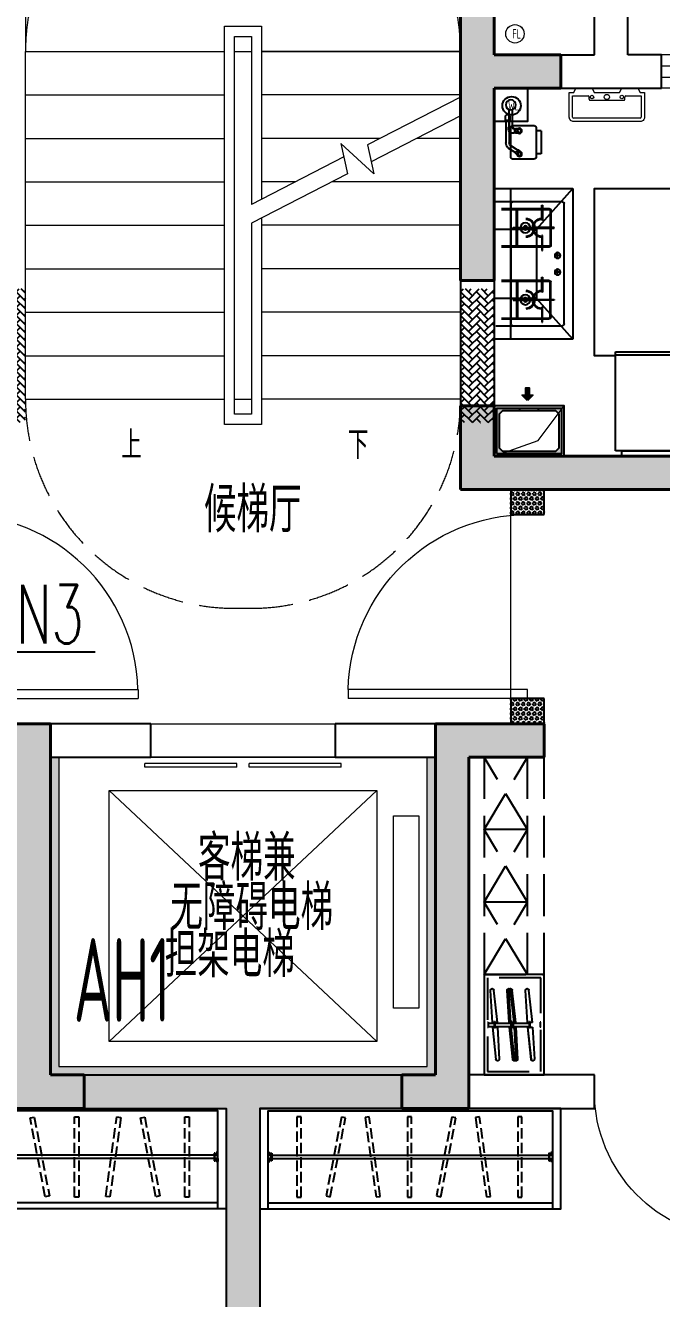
# Model space of a CAD drawing. Extents: x 3753737 to 4713801, y -857380 to 24339.
# Drawn here: x 4648649 to 4652450, y -734183 to -726571 of the extents above; entities that cross this region are included whole.
import ezdxf

# ---------------------------------------------------------------- set-up
doc = ezdxf.new("R2010")
doc.units = 0
doc.header["$LTSCALE"] = 1000
doc.header["$MEASUREMENT"] = 0
for name, pattern in [('3.5方案汇报，与郭总、侯月琴确定户型_t8$0$高层_t8$0$DASH', [0.35, 0.25, -0.1]), ('A户型$0$DASH', [0.35, 0.25, -0.1]), ('DASH', [0.35, 0.25, -0.1])]:
    doc.linetypes.add(name, pattern=pattern)
doc.layers.get('0').update_dxf_attribs({"linetype": 'CONTINUOUS'})
for name, color, linetype in [('!!电气', 1, 'CONTINUOUS'), ('3.5方案汇报，与郭总、侯月琴确定户型_t8$0$高层_t8$0$LS-家具-LB', 8, 'CONTINUOUS'), ('5fur', 175, 'CONTINUOUS'), ('AH-FURNITURE', 1, 'CONTINUOUS'), ('DIM-照明', 7, 'CONTINUOUS'), ('IP-bath&kitchen-JOHNSON', 4, 'CONTINUOUS'), ('LS-家具-LB', 8, 'CONTINUOUS'), ('LVTRY', 252, 'CONTINUOUS'), ('TEL_TEXT', 7, 'CONTINUOUS'), ('VPIPE-中水', 122, 'CONTINUOUS'), ('WALL', 252, 'CONTINUOUS'), ('保温', 6, 'CONTINUOUS'), ('建筑-排气道', 252, 'CONTINUOUS')]:
    doc.layers.add(name, color=color, linetype=linetype)
for name, color, linetype, lineweight in [('3.5方案汇报，与郭总、侯月琴确定户型_t8$0$STAIR', 2, 'CONTINUOUS', 18), ('COLUMN', 252, 'CONTINUOUS', 40), ('DIM_SYMB', 252, 'CONTINUOUS', 20), ('PUB_HATCH', 8, 'CONTINUOUS', 9), ('PUB_TEXT', 7, 'CONTINUOUS', 20), ('STAIR', 252, 'CONTINUOUS', 20), ('VPIPE-废水', 31, 'TG_F', 18), ('WINDOW', 146, 'CONTINUOUS', 20), ('填充', 251, 'CONTINUOUS', 5), ('平面-空调预留孔', 252, 'CONTINUOUS', 15), ('立面-洞口示意', 252, 'CONTINUOUS', 13)]:
    doc.layers.add(name, color=color, linetype=linetype, lineweight=lineweight)
doc.styles.add('_TCH_DIM', font='SIMPLEX', dxfattribs={"bigfont": 'GBCBIG'})
doc.styles.add('_TEL_DIM', font='SIMPLEX', dxfattribs={"width": 0.8, "height": 3.5, "bigfont": 'HZTXT'})
doc.styles.add('DIM_FONT', font='SIMPLEX', dxfattribs={"width": 0.7, "bigfont": 'GBCBIG'})
doc.styles.get("Standard").update_dxf_attribs({"font": 'gbenor.shx', "bigfont": 'gbcbig.shx'})
doc.styles.add('TG_LINETYPE', font='SIMPLEX', dxfattribs={"width": 0.8, "height": 3, "bigfont": 'HZTXT'})
doc.linetypes.add('TG_F', pattern='A,2,-0.3,["F",TG_LINETYPE,S=0.1,R=0,X=-0.23,Y=-0.15],0', length=2.3)
pattern_1 = [(45, (0, 0), (0, 47.4157523), [100.584, -33.528]), (135, (23.708, 23.708), (3e-15, 47.4157523), [100.584, -33.528])]
pattern_2 = [(90, (0, 0), (-16.49778, 1e-15), [9.525, -19.05]), (210, (0, 0), (8.24889, -14.2874966), [9.525, -19.05]), (150, (6e-16, 9.525), (-8.24889, -14.2874966), [9.525, -19.05])]

# ---------------------------------------------------------------- blocks, each defined once
blk = doc.blocks.new('rtyg7uyhg')
at = {"layer": 'LVTRY'}
for p, q in [((193590.3, 45458.1), (193590.3, 45069.5)), ((194234.6, 45488.8), (193621, 45488.8)), ((194265.3, 45069.5), (194265.3, 45458.1)), ((193682.3, 45407), (193887.8, 45407)), ((193896.4, 45429.9), (193857.6, 45326.3)), ((193875.3, 45316), (193945.6, 45401.5)), ((193925.8, 45440.4), (193940.1, 45432.2)), ((194111.9, 45407), (194173.3, 45407)), ((193621, 45130.8), (193621, 45345.6)), ((193857.6, 45326.3), (193875.3, 45316)), ((194009.6, 45345.6), (194009.6, 45130.8)), ((194050.5, 45130.8), (194050.5, 45345.6)), ((194234.6, 45345.6), (194234.6, 45130.8)), ((193948.3, 45069.5), (193682.3, 45069.5)), ((194173.3, 45069.5), (194111.9, 45069.5)), ((193621, 45038.8), (194234.6, 45038.8))]:
    blk.add_line(p, q, dxfattribs=at)
for centre, radius in [((193866.4, 45437.7), 20.5), ((193989.2, 45437.7), 20.5), ((194071, 45437.7), 20.5), ((193815.3, 45238.2), 25.6), ((194137.5, 45238.2), 25.6)]:
    blk.add_circle(centre, radius, dxfattribs=at)
for centre, radius, start, end in [((193621, 45458.1), 30.7, 89.99999, 179.99999), ((194234.6, 45458.1), 30.7, 359.99999, 89.99999), ((193682.3, 45345.6), 61.4, 89.99999, 179.99999), ((193915.6, 45422.7), 20.5, 59.99999, 159.46231), ((193929.8, 45414.5), 20.5, 320.53767, 59.99999), ((193948.3, 45345.6), 61.4, 359.99999, 89.99999), ((194111.9, 45345.6), 61.4, 89.99999, 179.99999), ((194173.3, 45345.6), 61.4, 359.99999, 89.99999), ((193621, 45069.5), 30.7, 179.99999, 269.99999), ((193682.3, 45130.8), 61.4, 179.99999, 269.99999), ((193948.3, 45130.8), 61.4, 269.99999, 359.99999), ((194111.9, 45130.8), 61.4, 179.99999, 269.99999), ((194173.3, 45130.8), 61.4, 269.99999, 359.99999), ((194234.6, 45069.5), 30.7, 269.99999, 359.99999)]:
    blk.add_arc(centre, radius, start, end, dxfattribs=at)
at = {"layer": 'LVTRY', "style": 'DIM_FONT', "width": 0.8, "flags": 9}
for tag in ['YSIZE', 'XSIZE']:
    blk.add_attdef(tag, (193927.8, 45487.8), '', height=0.5, rotation=89.99999, dxfattribs=at)
blk = doc.blocks.new('A$C60D053AF')
at = {"layer": 'AH-FURNITURE', "color": 8}
for p, q in [((192.5, -71), (327.6, -71)), ((232.5, -90), (128.3, -90)), ((232.5, -110), (128.3, -110)), ((192.5, -91), (327.6, -91)), ((245, -129.5), (245, -122.5)), ((265, -129.5), (265, -122.5)), ((341.7, -96.9), (370, -143.2)), ((355.9, -82.7), (384.2, -129)), ((255, -281), (255, -251)), ((255, -281), (393, -281)), ((393, -281), (393, -251))]:
    blk.add_line(p, q, dxfattribs=at)
for points in [[(170, -68, 1), (170, -94), (192.5, -94), (192.5, -68)], [(234, -251), (414, -251, 0.414214), (424, -241), (424, -111, 0.414214), (414, -101), (234, -101, 0.414214), (224, -111), (224, -241, 0.414214)], [(268, -122.5), (268, -107, 0.414214), (248, -87), (232.5, -87), (232.5, -113), (242, -113), (242, -122.5)], [(242, -152, 1), (268, -152), (268, -129.5), (242, -129.5)], [(383.8, -161.2, 1), (402.2, -142.8), (386.3, -126.9), (367.9, -145.3)]]:
    blk.add_lwpolyline(points, format="xyb", close=True, dxfattribs=at)
for centre, radius in [((100, -100), 30), ((255, -152), 15), ((255, -152), 10), ((393, -152), 15), ((393, -152), 10)]:
    blk.add_circle(centre, radius, dxfattribs=at)
for radius in [40, 20]:
    blk.add_arc((327.6, -111), radius, 45, 90, dxfattribs=at)
blk = doc.blocks.new('A-Kitchen-7')
at = {"layer": 'LVTRY'}
for p, q in [((-518.7, 779.7), (-7.2, 834.3)), ((-515, 756), (-518.7, 779.7)), ((-3.6, 810.6), (-515, 756)), ((-29.1, 767), (-112.1, 756)), ((-29.1, 767), (-35.2, 806.4)), ((-7.2, 834.3), (-3.6, 810.6)), ((515, 780), (0, 780)), ((0, 756), (0, 780)), ((515, 756), (515, 780)), ((515, 756), (-515, 756)), ((-515, 756), (-515, 40)), ((-485.6, 760.5), (-484.9, 756)), ((515, 40), (515, 756)), ((-515, 40), (515, 40))]:
    blk.add_line(p, q, dxfattribs=at)
blk.add_lwpolyline([(-468.9, 40), (-468.9, 0), (468.9, 0), (468.9, 40)], close=True, dxfattribs=at)
blk = doc.blocks.new('FRSDFDGDGDRGDR')
at = {"layer": '平面-空调预留孔', "color": 252}
for p, q in [((699612.3, 775044), (699612.3, 775441.2)), ((699618.9, 775447.8), (699746.3, 775447.8)), ((699746.3, 775447.8), (699746.3, 775355.4)), ((699719.9, 775342.2), (699719.9, 775143)), ((699726.5, 775348.8), (699739.7, 775348.8)), ((699726.5, 775136.4), (699739.7, 775136.4)), ((699746.3, 775129.8), (699746.3, 775037.4)), ((699746.3, 775037.4), (699618.9, 775037.4))]:
    blk.add_line(p, q, dxfattribs=at)
blk.add_lwpolyline([(699766.1, 775166.7), (699792.5, 775153.5), (699792.5, 775057.2), (699766.1, 775044), (699766.1, 775017.6), (699618.9, 775017.6, -0.414214), (699592.5, 775044), (699592.5, 775441.2, -0.414214), (699618.9, 775467.6), (699766.1, 775467.6), (699766.1, 775441.2), (699792.5, 775428), (699792.5, 775331.6), (699766.1, 775318.4)], format="xyb", close=True, dxfattribs=at)
for centre, radius in [((699739.7, 775331.6), 10.6), ((699739.7, 775243.2), 15.8), ((699739.7, 775153.5), 10.6)]:
    blk.add_circle(centre, radius, dxfattribs=at)
for centre, start, end in [((699618.9, 775441.2), 90, 180), ((699726.5, 775342.2), 90, 180), ((699739.7, 775355.4), 270, 360), ((699726.5, 775143), 180, 270), ((699739.7, 775129.8), 0, 90), ((699618.9, 775044), 180, 270)]:
    blk.add_arc(centre, 6.6, start, end, dxfattribs=at)
blk = doc.blocks.new('*U136')
h = blk.add_hatch(color=5)
h.set_gradient(color1=(0, 0, 255), rotation=180, tint=1)
h.paths.add_polyline_path([(0, 0), (-6.35, -6.35), (-6.35, -2.159), (-15, -2.159), (-15, 2.159), (-6.35, 2.159), (-6.35, 6.35)])
at = {"color": 0, "linetype": 'Continuous'}
blk.add_lwpolyline([(0, 0), (-6.35, -6.35), (-6.35, -2.159), (-15, -2.159), (-15, 2.159), (-6.35, 2.159), (-6.35, 6.35)], close=True, dxfattribs=at)
blk = doc.blocks.new('GDGDRGDRGRD')
at = {"layer": 'PUB_HATCH'}
blk.add_hatch(color=252, dxfattribs=at).paths.add_polyline_path([(430319.8, 370173.6), (430319.8, 370443.6), (430179.8, 370443.6), (430179.8, 370428.6), (430284.8, 370428.6), (430304.8, 370408.6), (430304.8, 370208.6), (430284.8, 370188.6), (429964.8, 370188.6), (429944.8, 370208.6), (429944.8, 370408.6), (429964.8, 370428.6), (430069.8, 370428.6), (430069.8, 370443.6), (429929.8, 370443.6), (429929.8, 370173.6)])
at = {"layer": 'LVTRY', "color": 251}
for p, q in [((430080.5, 371515.4), (429864.6, 371758.3)), ((430334.8, 371758.3), (429864.6, 371758.3)), ((429864.6, 371758.3), (429864.6, 370858.3)), ((430234.8, 370858.3), (430234.8, 371758.3)), ((430334.8, 371515.4), (430080.5, 371515.4)), ((430080.5, 371515.4), (430080.5, 371100.3)), ((429864.6, 370858.3), (430080.5, 371100.3)), ((430080.5, 371100.3), (430334.8, 371100.3)), ((429864.6, 370858.3), (430334.8, 370858.3))]:
    blk.add_line(p, q, dxfattribs=at)
at = {"layer": 'LVTRY'}
for p, q in [((429914.8, 370948.3), (429914.8, 371668.3)), ((429924.8, 371678.3), (430324.8, 371678.3)), ((429994.8, 371628.3), (429994.8, 371418.3)), ((429999.8, 371628.3), (429999.8, 371418.3)), ((430289.8, 371638.3), (430004.8, 371638.3)), ((430289.8, 371633.3), (430004.8, 371633.3)), ((430045.1, 371658.3), (430045.1, 371568.3)), ((430049.6, 371658.3), (430045.1, 371658.3)), ((430049.6, 371568.3), (430049.6, 371658.3)), ((430194.8, 371418.3), (430194.8, 371628.3)), ((430199.8, 371418.3), (430199.8, 371628.3)), ((430234.8, 371668.3), (430234.8, 370948.3)), ((430045.1, 371568.3), (430049.6, 371568.3)), ((429974.8, 371525.6), (430102.3, 371525.6)), ((429974.8, 371521.1), (429974.8, 371525.6)), ((430102.3, 371521.1), (429974.8, 371521.1)), ((430045.1, 371388.3), (430045.1, 371478.3)), ((430045.1, 371478.3), (430049.6, 371478.3)), ((430049.6, 371478.3), (430049.6, 371388.3)), ((430219.8, 371525.6), (430092.3, 371525.6)), ((430092.3, 371525.6), (430092.3, 371521.1)), ((430092.3, 371521.1), (430219.8, 371521.1)), ((430102.3, 371525.6), (430102.3, 371521.1)), ((430219.8, 371521.1), (430219.8, 371525.6)), ((430234.8, 371100.3), (430234.8, 371515.4)), ((430004.8, 371413.3), (430289.8, 371413.3)), ((430004.8, 371408.3), (430289.8, 371408.3)), ((429935.4, 371358.3), (429974.2, 371358.3)), ((429954.8, 371338.9), (429954.8, 371377.7)), ((430049.6, 371388.3), (430045.1, 371388.3)), ((429935.4, 371258.3), (429974.2, 371258.3)), ((429954.8, 371238.9), (429954.8, 371277.7)), ((429994.8, 370988.3), (429994.8, 371198.3)), ((429999.8, 370988.3), (429999.8, 371198.3)), ((430004.8, 371208.3), (430289.8, 371208.3)), ((430004.8, 371203.3), (430289.8, 371203.3)), ((430045.1, 371228.3), (430045.1, 371138.3)), ((430049.6, 371228.3), (430045.1, 371228.3)), ((430049.6, 371138.3), (430049.6, 371228.3)), ((430194.8, 371198.3), (430194.8, 370988.3)), ((430199.8, 371198.3), (430199.8, 370988.3)), ((430102.3, 371095.6), (429974.8, 371095.6)), ((429974.8, 371095.6), (429974.8, 371091.1)), ((429974.8, 371091.1), (430102.3, 371091.1)), ((430045.1, 371138.3), (430049.6, 371138.3)), ((430092.3, 371091.1), (430092.3, 371095.6)), ((430092.3, 371095.6), (430219.8, 371095.6)), ((430219.8, 371091.1), (430092.3, 371091.1)), ((430102.3, 371091.1), (430102.3, 371095.6)), ((430219.8, 371095.6), (430219.8, 371091.1)), ((430045.1, 370958.3), (430045.1, 371048.3)), ((430045.1, 371048.3), (430049.6, 371048.3)), ((430049.6, 371048.3), (430049.6, 370958.3)), ((430324.8, 370938.3), (429924.8, 370938.3)), ((430289.8, 370983.3), (430004.8, 370983.3)), ((430289.8, 370978.3), (430004.8, 370978.3)), ((430049.6, 370958.3), (430045.1, 370958.3))]:
    blk.add_line(p, q, dxfattribs=at)
at = {"layer": 'LVTRY', "color": 252}
for p, q in [((430069.8, 370428.6), (430069.8, 370443.6)), ((430179.8, 370428.6), (430179.8, 370443.6))]:
    blk.add_line(p, q, dxfattribs=at)
at = {"layer": 'LVTRY'}
blk.add_lwpolyline([(429608.8, 370758.3), (429734.8, 370758.3), (429734.8, 371758.3), (427634.8, 371758.3)], dxfattribs=at)
at = {"layer": 'LVTRY', "color": 252}
for points in [[(430334.8, 370158.6), (429914.8, 370158.6), (429914.8, 370458.6), (430334.8, 370458.6)], [(430319.8, 370173.6), (429929.8, 370173.6), (429929.8, 370443.6), (430319.8, 370443.6)], [(429964.8, 370428.6), (430284.8, 370428.6), (430304.8, 370408.6), (430304.8, 370208.6), (430284.8, 370188.6), (429964.8, 370188.6), (429944.8, 370208.6), (429944.8, 370408.6), (429964.8, 370428.6)]]:
    blk.add_lwpolyline(points, close=True, dxfattribs=at)
at = {"layer": 'LVTRY'}
for centre, radius in [((430147.3, 371523.3), 29.7), ((430147.3, 371523.3), 11.7), ((429954.8, 371358.3), 17), ((429954.8, 371258.3), 17), ((430147.3, 371093.3), 29.7), ((430147.3, 371093.3), 11.7)]:
    blk.add_circle(centre, radius, dxfattribs=at)
for centre, radius, start, end in [((429924.8, 371668.3), 10, 90, 180), ((430004.8, 371628.3), 10, 90, 180), ((430004.8, 371628.3), 5, 90, 180), ((430189.8, 371628.3), 10, 0, 90), ((430189.8, 371628.3), 5, 0, 90), ((430224.8, 371668.3), 10, 0, 90), ((430047.3, 371523.3), 56.7, 2.27424, 87.72576), ((430047.3, 371523.3), 52.2, 2.47041, 87.52959), ((430147.3, 371523.3), 56.7, 92.27424, 177.72576), ((430147.3, 371523.3), 52.2, 92.47041, 177.52959), ((430047.3, 371523.3), 56.7, 272.27424, 357.72576), ((430047.3, 371523.3), 52.2, 272.47041, 357.52959), ((430147.3, 371523.3), 56.7, 182.27424, 267.72576), ((430147.3, 371523.3), 52.2, 182.47041, 267.52959), ((430004.8, 371418.3), 10, 180, 270), ((430004.8, 371418.3), 5, 180, 270), ((430189.8, 371418.3), 5, 270, 0), ((430189.8, 371418.3), 10, 270, 0), ((430004.8, 371198.3), 10, 90, 180), ((430004.8, 371198.3), 5, 90, 180), ((430189.8, 371198.3), 10, 0, 90), ((430189.8, 371198.3), 5, 0, 90), ((430047.3, 371093.3), 56.7, 2.27424, 87.72576), ((430047.3, 371093.3), 52.2, 2.47041, 87.52959), ((430047.3, 371093.3), 56.7, 272.27424, 357.72576), ((430047.3, 371093.3), 52.2, 272.47041, 357.52959), ((430147.3, 371093.3), 56.7, 92.27424, 177.72576), ((430147.3, 371093.3), 56.7, 182.27424, 267.72576), ((430147.3, 371093.3), 52.2, 92.47041, 177.52959), ((430147.3, 371093.3), 52.2, 182.47041, 267.52959), ((429924.8, 370948.3), 10, 180, 270), ((430004.8, 370988.3), 10, 180, 270), ((430004.8, 370988.3), 5, 180, 270), ((430189.8, 370988.3), 5, 270, 0), ((430189.8, 370988.3), 10, 270, 0), ((430224.8, 370948.3), 10, 270, 0)]:
    blk.add_arc(centre, radius, start, end, dxfattribs=at)
at = {"layer": '立面-洞口示意', "color": 252}
blk.add_lwpolyline([(430334.8, 370158.6), (430071.3, 370252.5), (429914.8, 370458.6)], dxfattribs=at)
at = {"xscale": -1, "rotation": 270}
blk.add_blockref('FRSDFDGDGDRGDR', (-345582.7, -327434.2), dxfattribs=at)
at = {"xscale": -1}
blk.add_blockref('rtyg7uyhg', (622599.6, 326769.5), dxfattribs=at)
at = {"rotation": 270}
blk.add_blockref('A$C60D053AF', (430334.8, 372358.3), dxfattribs=at)
at = {"layer": 'LVTRY', "color": 1, "extrusion": (0, 0, -1), "xscale": -0.7999999999883585, "yscale": 0.7999999999883585, "zscale": -0.7999999999883585}
blk.add_blockref('A-Kitchen-7', (-429196.8, 370158.6), dxfattribs=at)
at = {"layer": '建筑-排气道', "xscale": -5, "yscale": 5, "zscale": 5, "rotation": 90}
blk.add_blockref('*U136', (430134.7, 370490.9), dxfattribs=at)
blk = doc.blocks.new('GFDGFSDFGD')
at = {"layer": 'PUB_HATCH'}
for points in [[(434616.6, 374623.7), (435016.6, 374623.7), (435016.6, 374823.7), (434616.6, 374823.7), (434616.6, 375123.7), (434416.6, 375123.7), (434416.6, 373473.7), (434616.6, 373473.7)], [(436416.8, 372423.2), (436216.6, 372424), (434616.6, 372424), (434616.6, 372724), (434416.6, 372724), (434416.6, 372224), (436416.6, 372224)], [(431966.6, 370823.7), (431316.6, 370823.7), (431316.6, 370623.7), (431766.6, 370623.7), (431766.6, 368523.7), (432166.6, 368523.7), (432166.6, 368723.7), (431966.6, 368723.7)], [(434266.6, 370823.7), (434266.6, 368723.7), (434066.6, 368723.7), (434066.6, 368523.7), (434466.6, 368523.7), (434466.6, 370623.7), (434916.6, 370623.7), (434916.6, 370823.7)]]:
    blk.add_hatch(color=256, dxfattribs=at).paths.add_polyline_path(points)
at = {"layer": 'COLUMN', "color": 252}
for p, q in [((434416.6, 375123.7), (434416.6, 373473.7)), ((434616.6, 374823.7), (434616.6, 375123.7)), ((435016.6, 374823.7), (434616.6, 374823.7)), ((435016.6, 374623.7), (435016.6, 374823.7)), ((434616.6, 374623.7), (435016.6, 374623.7)), ((434616.6, 373473.7), (434616.6, 374623.7)), ((434416.6, 373473.7), (434616.6, 373473.7)), ((434616.6, 372724), (434416.6, 372724)), ((434416.6, 372724), (434416.6, 372224)), ((434616.6, 372424), (434616.6, 372724)), ((436216.6, 372424), (434616.6, 372424)), ((434416.6, 372224), (436416.6, 372224)), ((431966.6, 370823.7), (431316.6, 370823.7)), ((431966.6, 368723.7), (431966.6, 370823.7)), ((434266.6, 370823.7), (434266.6, 368723.7)), ((434916.6, 370823.7), (434266.6, 370823.7)), ((434916.6, 370623.7), (434916.6, 370823.7)), ((434466.6, 368523.7), (434466.6, 370623.7)), ((434466.6, 370623.7), (434916.6, 370623.7)), ((432166.6, 368723.7), (431966.6, 368723.7)), ((432166.6, 368523.7), (432166.6, 368723.7)), ((434266.6, 368723.7), (434066.6, 368723.7)), ((434066.6, 368723.7), (434066.6, 368523.7)), ((431766.6, 368523.7), (432166.6, 368523.7)), ((434066.6, 368523.7), (434466.6, 368523.7))]:
    blk.add_line(p, q, dxfattribs=at)
blk = doc.blocks.new('GDFGDGRD')
at = {"layer": '保温', "linetype": 'ByBlock', "ltscale": 10}
h = blk.add_hatch(dxfattribs=at)
h.set_pattern_fill('AR-HBONE', color=251, scale=55)
h.set_pattern_definition(pattern_1)
h.paths.add_polyline_path([(431616.6, 372623.9), (431816.6, 372623.9), (431816.7, 373423.7), (431616.7, 373423.7)])
h = blk.add_hatch(dxfattribs=at)
h.set_pattern_fill('AR-HBONE', color=251, scale=55)
h.set_pattern_definition(pattern_1)
h.paths.add_polyline_path([(434616.6, 372623.9), (434416.6, 372623.9), (434416.5, 373423.7), (434616.5, 373423.7)])
at = {"layer": '保温', "linetype": 'Continuous', "ltscale": 10}
h = blk.add_hatch(dxfattribs=at)
h.set_pattern_fill('HEX', color=251, scale=10, angle=90, style=0)
h.set_pattern_definition(pattern_2)
h.paths.add_polyline_path([(434916.6, 372073.7), (434716.6, 372073.7), (434716.5, 372223.7), (434916.5, 372223.7)])
h = blk.add_hatch(dxfattribs=at)
h.set_pattern_fill('HEX', color=251, scale=10, angle=90, style=0)
h.set_pattern_definition(pattern_2)
h.paths.add_polyline_path([(434916.6, 370823.7), (434716.6, 370823.7), (434716.5, 370973.7), (434916.5, 370973.7)])
h = blk.add_hatch(dxfattribs=at)
h.set_pattern_fill('HEX', color=251, scale=10, angle=90, style=0)
h.set_pattern_definition([(90, (-70765.891, -151624.736), (-16.49778, 1e-15), [9.525, -19.05]), (210, (-70765.891, -151624.736), (8.24889, -14.2874966), [9.525, -19.05]), (150, (-70765.891, -151615.211), (-8.24889, -14.2874966), [9.525, -19.05])])
h.paths.add_polyline_path([(434066.6, 368523.7), (434066.6, 368723.7), (432166.6, 368723.7), (432166.6, 368523.7)])
h = blk.add_hatch(dxfattribs=at)
h.set_pattern_fill('HEX', color=251, scale=10, angle=90, style=0)
h.set_pattern_definition([(90, (-70765.891, -152124.736), (-16.49778, 1e-15), [9.525, -19.05]), (210, (-70765.891, -152124.736), (8.24889, -14.2874966), [9.525, -19.05]), (150, (-70765.891, -152115.211), (-8.24889, -14.2874966), [9.525, -19.05])])
h.paths.add_polyline_path([(433016.7, 363923.7), (433216.7, 363923.7), (433216.7, 368523.7), (433016.7, 368523.7)])
blk = doc.blocks.new('*U272')
at = {"layer": '3.5方案汇报，与郭总、侯月琴确定户型_t8$0$高层_t8$0$LS-家具-LB'}
for p, q in [((50, -280), (50, -263.4)), ((50, -263.4), (60.2, -263.4)), ((67.8, -280), (50, -280)), ((50, -280), (67.8, -280)), ((60.2, -280), (50, -280)), ((67.8, -300.5), (50, -300.5)), ((50, -300.5), (67.8, -300.5)), ((50, -300.5), (50, -317.1)), ((60.2, -300.5), (50, -300.5)), ((60.2, -263.4), (60.2, -280)), ((60.2, -317.1), (60.2, -300.5)), ((67.8, -313.4), (67.8, -267.1)), ((67.8, -267.1), (72.2, -267.1)), ((72.1, -280), (1727.8, -280)), ((72.1, -300.5), (1727.8, -300.5)), ((72.2, -267.1), (72.2, -313.4)), ((1727.8, -267.1), (1727.8, -313.4)), ((1732.2, -267.1), (1727.8, -267.1)), ((1732.2, -313.4), (1732.2, -267.1)), ((1732.2, -280), (1750, -280)), ((1732.2, -300.5), (1750, -300.5)), ((1739.8, -263.4), (1739.8, -280)), ((1750, -263.4), (1739.8, -263.4)), ((1739.8, -280), (1750, -280)), ((1739.8, -300.5), (1750, -300.5)), ((1739.8, -317.1), (1739.8, -300.5)), ((1750, -280), (1750, -263.4)), ((1750, -300.5), (1750, -317.1)), ((50, -317.1), (60.2, -317.1)), ((72.2, -313.4), (67.8, -313.4)), ((1727.8, -313.4), (1732.2, -313.4)), ((1750, -317.1), (1739.8, -317.1)), ((50, -565), (1750, -565)), ((50, -600), (1750, -600))]:
    blk.add_line(p, q, dxfattribs=at)
blk.add_lwpolyline([(50, -600), (50, -15), (1750, -15), (1750, -600), (1800, -600), (1800, 0), (0, 0), (0, -600), (50, -600)], dxfattribs=at)
at = {"layer": '3.5方案汇报，与郭总、侯月琴确定户型_t8$0$高层_t8$0$LS-家具-LB', "color": 251, "linetype": '3.5方案汇报，与郭总、侯月琴确定户型_t8$0$高层_t8$0$DASH', "ltscale": 0.25}
for points in [[(222.1, -50), (222.1, -530), (247.1, -530), (247.1, -50)], [(487.6, -52), (397, -523.3), (421.5, -528), (512.2, -56.7)], [(629.3, -54), (695, -529.5), (719.7, -526), (654.1, -50.5)], [(882.1, -50), (882.1, -530), (907.1, -530), (907.1, -50)], [(1147.6, -52), (1057, -523.3), (1081.5, -528), (1172.2, -56.7)], [(1289.3, -54), (1355, -529.5), (1379.7, -526), (1314.1, -50.5)], [(1542.1, -50), (1542.1, -530), (1567.1, -530), (1567.1, -50)]]:
    blk.add_lwpolyline(points, close=True, dxfattribs=at)
blk = doc.blocks.new('FGDGDGRDGRRD')
at = {"color": 252}
for p, q in [((430034.8, 366458.3), (430034.8, 367058.3)), ((430034.8, 367058.3), (430394.6, 367058.3)), ((430034.8, 366458.3), (430034.8, 367058.3)), ((430034.8, 367058.3), (430394.6, 367058.3)), ((430394.6, 367058.3), (430394.6, 366458.3)), ((430394.6, 367058.3), (430394.6, 367058.3)), ((430394.6, 367058.3), (430394.6, 366458.3)), ((430394.6, 367058.3), (430394.6, 367058.3)), ((430394.6, 366458.3), (430034.8, 366458.3)), ((430394.6, 366458.3), (430034.8, 366458.3))]:
    blk.add_line(p, q, dxfattribs=at)
at = {"layer": '5fur', "color": 252, "linetype": 'A户型$0$DASH'}
for p, q in [((430034.8, 368358.3), (430394.6, 368358.3)), ((430034.8, 367058.3), (430034.8, 368358.3)), ((430034.8, 368358.3), (430394.6, 368358.3)), ((430034.8, 367058.3), (430034.8, 368358.3)), ((430134.8, 368358.3), (430394.6, 368358.3)), ((430134.8, 367058.3), (430134.8, 368358.3)), ((430134.8, 367925), (430394.6, 368358.3)), ((430394.6, 367925), (430134.8, 368358.3)), ((430134.8, 368358.3), (430394.6, 368358.3)), ((430134.8, 367058.3), (430134.8, 368358.3)), ((430134.8, 367925), (430394.6, 368358.3)), ((430394.6, 367925), (430134.8, 368358.3)), ((430394.6, 368358.3), (430394.6, 367058.3)), ((430394.6, 368358.3), (430394.6, 367058.3)), ((430394.6, 368358.3), (430394.6, 367058.3)), ((430394.6, 368358.3), (430394.6, 367058.3)), ((430134.8, 367925), (430394.6, 367925)), ((430394.6, 367491.7), (430134.8, 367925)), ((430134.8, 367491.7), (430394.6, 367925)), ((430134.8, 367925), (430394.6, 367925)), ((430394.6, 367491.7), (430134.8, 367925)), ((430134.8, 367491.7), (430394.6, 367925)), ((430134.8, 367491.7), (430394.6, 367491.7)), ((430134.8, 367058.3), (430394.6, 367491.7)), ((430394.6, 367058.3), (430134.8, 367491.7)), ((430134.8, 367491.7), (430394.6, 367491.7)), ((430134.8, 367058.3), (430394.6, 367491.7)), ((430394.6, 367058.3), (430134.8, 367491.7)), ((430394.6, 367058.3), (430034.8, 367058.3)), ((430394.6, 367058.3), (430034.8, 367058.3)), ((430034.8, 366458.3), (430034.8, 367058.3)), ((430034.8, 367058.3), (430394.6, 367058.3)), ((430034.8, 366458.3), (430034.8, 367058.3)), ((430034.8, 367058.3), (430394.6, 367058.3)), ((430394.6, 367058.3), (430134.8, 367058.3)), ((430394.6, 367058.3), (430134.8, 367058.3)), ((430394.6, 367058.3), (430394.6, 366458.3)), ((430394.6, 367058.3), (430394.6, 366458.3)), ((430054.8, 366478.3), (430054.8, 367038.3)), ((430054.8, 367038.3), (430374.6, 367038.3)), ((430054.8, 366478.3), (430054.8, 367038.3)), ((430054.8, 367038.3), (430374.6, 367038.3)), ((430374.6, 367038.3), (430374.6, 366478.3)), ((430374.6, 367038.3), (430374.6, 366478.3)), ((430105.1, 366772.6), (430126.4, 366965.3)), ((430105.1, 366772.6), (430126.4, 366965.3)), ((430135.1, 366772.6), (430146.4, 366963.8)), ((430135.1, 366772.6), (430146.4, 366963.8)), ((430205.1, 366772.6), (430226.4, 366965.3)), ((430205.1, 366772.6), (430226.4, 366965.3)), ((430214.9, 366772.6), (430236.2, 366965.3)), ((430214.9, 366772.6), (430236.2, 366965.3)), ((430235.1, 366772.6), (430246.4, 366963.8)), ((430235.1, 366772.6), (430246.4, 366963.8)), ((430244.9, 366772.6), (430256.2, 366963.8)), ((430244.9, 366772.6), (430256.2, 366963.8)), ((430314.9, 366772.6), (430336.2, 366965.3)), ((430314.9, 366772.6), (430336.2, 366965.3)), ((430344.9, 366772.6), (430356.2, 366963.8)), ((430344.9, 366772.6), (430356.2, 366963.8)), ((430054.8, 366773.6), (430059.8, 366773.6)), ((430054.8, 366773.6), (430059.8, 366773.6)), ((430059.8, 366773.6), (430059.8, 366743.1)), ((430059.8, 366773.6), (430059.8, 366743.1)), ((430369.6, 366768.6), (430059.8, 366768.6)), ((430369.6, 366768.6), (430059.8, 366768.6)), ((430369.6, 366748.1), (430059.8, 366748.1)), ((430369.6, 366748.1), (430059.8, 366748.1)), ((430105.1, 366772.6), (430118.1, 366772.6)), ((430105.1, 366772.6), (430118.1, 366772.6)), ((430118.1, 366775.6), (430122.1, 366775.6)), ((430118.1, 366741), (430118.1, 366775.6)), ((430118.1, 366775.6), (430122.1, 366775.6)), ((430118.1, 366741), (430118.1, 366775.6)), ((430122.1, 366741), (430122.1, 366775.6)), ((430122.1, 366741), (430122.1, 366775.6)), ((430122.1, 366772.6), (430135.1, 366772.6)), ((430122.1, 366772.6), (430135.1, 366772.6)), ((430205.1, 366772.6), (430218.1, 366772.6)), ((430205.1, 366772.6), (430218.1, 366772.6)), ((430214.9, 366772.6), (430227.9, 366772.6)), ((430214.9, 366772.6), (430227.9, 366772.6)), ((430218.1, 366775.6), (430222.1, 366775.6)), ((430218.1, 366741), (430218.1, 366775.6)), ((430218.1, 366775.6), (430222.1, 366775.6)), ((430218.1, 366741), (430218.1, 366775.6)), ((430222.1, 366741), (430222.1, 366775.6)), ((430222.1, 366741), (430222.1, 366775.6)), ((430222.1, 366772.6), (430235.1, 366772.6)), ((430222.1, 366772.6), (430235.1, 366772.6)), ((430227.9, 366775.6), (430231.9, 366775.6)), ((430227.9, 366741), (430227.9, 366775.6)), ((430227.9, 366775.6), (430231.9, 366775.6)), ((430227.9, 366741), (430227.9, 366775.6)), ((430231.9, 366741), (430231.9, 366775.6)), ((430231.9, 366741), (430231.9, 366775.6)), ((430231.9, 366772.6), (430244.9, 366772.6)), ((430231.9, 366772.6), (430244.9, 366772.6)), ((430314.9, 366772.6), (430327.9, 366772.6)), ((430314.9, 366772.6), (430327.9, 366772.6)), ((430327.9, 366775.6), (430331.9, 366775.6)), ((430327.9, 366741), (430327.9, 366775.6)), ((430327.9, 366775.6), (430331.9, 366775.6)), ((430327.9, 366741), (430327.9, 366775.6)), ((430331.9, 366741), (430331.9, 366775.6)), ((430331.9, 366741), (430331.9, 366775.6)), ((430331.9, 366772.6), (430344.9, 366772.6)), ((430331.9, 366772.6), (430344.9, 366772.6)), ((430374.6, 366773.6), (430369.6, 366773.6)), ((430374.6, 366773.6), (430369.6, 366773.6)), ((430369.6, 366773.6), (430369.6, 366743.1)), ((430369.6, 366773.6), (430369.6, 366743.1)), ((430054.8, 366743.1), (430059.8, 366743.1)), ((430054.8, 366743.1), (430059.8, 366743.1)), ((430105.1, 366744), (430093.9, 366552.9)), ((430105.1, 366744), (430093.9, 366552.9)), ((430118.1, 366744), (430105.1, 366744)), ((430118.1, 366744), (430105.1, 366744)), ((430135.1, 366744), (430113.8, 366551.4)), ((430135.1, 366744), (430113.9, 366551.4)), ((430122.1, 366741), (430118.1, 366741)), ((430122.1, 366741), (430118.1, 366741)), ((430135.1, 366744), (430122.1, 366744)), ((430135.1, 366744), (430122.1, 366744)), ((430205.1, 366744), (430193.9, 366552.9)), ((430205.1, 366744), (430193.9, 366552.9)), ((430214.9, 366744), (430203.7, 366552.9)), ((430214.9, 366744), (430203.7, 366552.9)), ((430218.1, 366744), (430205.1, 366744)), ((430218.1, 366744), (430205.1, 366744)), ((430235.1, 366744), (430213.8, 366551.4)), ((430235.1, 366744), (430213.9, 366551.4)), ((430227.9, 366744), (430214.9, 366744)), ((430227.9, 366744), (430214.9, 366744)), ((430222.1, 366741), (430218.1, 366741)), ((430222.1, 366741), (430218.1, 366741)), ((430235.1, 366744), (430222.1, 366744)), ((430235.1, 366744), (430222.1, 366744)), ((430244.9, 366744), (430223.6, 366551.4)), ((430244.9, 366744), (430223.7, 366551.4)), ((430231.9, 366741), (430227.9, 366741)), ((430231.9, 366741), (430227.9, 366741)), ((430244.9, 366744), (430231.9, 366744)), ((430244.9, 366744), (430231.9, 366744)), ((430314.9, 366744), (430303.7, 366552.9)), ((430314.9, 366744), (430303.7, 366552.9)), ((430327.9, 366744), (430314.9, 366744)), ((430327.9, 366744), (430314.9, 366744)), ((430344.9, 366744), (430323.6, 366551.4)), ((430344.9, 366744), (430323.7, 366551.4)), ((430331.9, 366741), (430327.9, 366741)), ((430331.9, 366741), (430327.9, 366741)), ((430344.9, 366744), (430331.9, 366744)), ((430344.9, 366744), (430331.9, 366744)), ((430374.6, 366743.1), (430369.6, 366743.1)), ((430374.6, 366743.1), (430369.6, 366743.1)), ((430394.6, 366458.3), (430034.8, 366458.3)), ((430394.6, 366458.3), (430034.8, 366458.3)), ((430374.6, 366478.3), (430054.8, 366478.3)), ((430374.6, 366478.3), (430054.8, 366478.3))]:
    blk.add_line(p, q, dxfattribs=at)
for centre, start, end in [((430136.4, 366964.3), 356.96059, 174.28941), ((430136.4, 366964.3), 356.96059, 174.28941), ((430236.4, 366964.3), 356.96059, 174.28941), ((430236.4, 366964.3), 356.96059, 174.28941), ((430246.2, 366964.3), 356.96059, 174.28941), ((430246.2, 366964.3), 356.96059, 174.28941), ((430346.2, 366964.3), 356.96059, 174.28941), ((430346.2, 366964.3), 356.96059, 174.28941), ((430103.9, 366552.3), 176.96059, 354.28941), ((430103.9, 366552.3), 176.96059, 354.28941), ((430203.9, 366552.3), 176.96059, 354.28941), ((430203.9, 366552.3), 176.96059, 354.28941), ((430213.7, 366552.3), 176.96059, 354.28941), ((430213.7, 366552.3), 176.96059, 354.28941), ((430313.7, 366552.3), 176.96059, 354.28941), ((430313.7, 366552.3), 176.96059, 354.28941)]:
    blk.add_arc(centre, 10, start, end, dxfattribs=at)
blk = doc.blocks.new('$DorLib2D$00000001')
for p, q in [((0.45, 0.975), (0.5, 0.975)), ((0.45, 0), (0.45, 0.975)), ((0.5, 0), (0.5, 0.975)), ((0.5, 0), (0.45, 0))]:
    blk.add_line(p, q)
at = {"lineweight": 13}
blk.add_arc((0.475, 0), 0.975, 91.46928, 180, dxfattribs=at)
blk = doc.blocks.new('$WINLIB2D$00000001')
at = {"color": 0}
for points in [[(-0.5, 0.5), (-0.5, -0.5)], [(-0.5, 0.5), (0.5, 0.5)], [(0.5, -0.5), (0.5, 0.5)], [(0.5, 0.1667), (-0.5, 0.1667)], [(0.5, -0.1667), (-0.5, -0.1667)], [(-0.5, -0.5), (0.5, -0.5)]]:
    blk.add_lwpolyline(points, dxfattribs=at)
blk = doc.blocks.new('$DORLIB2D$00000127')
at = {"color": 0}
for points in [[(-0.5333, 0.7949), (-0.5333, 0.6904)], [(-0.0333, 0.7949), (-0.5333, 0.7949)], [(-0.0333, 0.7949), (-0.0333, 0.6904)], [(0.5333, 0.7949), (0.0333, 0.7949)], [(0.0333, 0.7949), (0.0333, 0.6904)], [(0.5333, 0.7949), (0.5333, 0.6904)], [(-0.0333, 0.6904), (-0.5333, 0.6904)], [(0.5333, 0.6904), (0.0333, 0.6904)], [(0.5, 0.5), (-0.5, 0.5)]]:
    blk.add_lwpolyline(points, dxfattribs=at)
blk = doc.blocks.new('A$C1C403CBE')
at = {"layer": '填充'}
h = blk.add_hatch(dxfattribs=at)
h.set_pattern_fill('隔热材料02', color=252, scale=100, style=0)
h.set_pattern_definition([(0, (-1161708.397, -603838.627), (0, 50), []), (0, (-1161708.397, -603821.96), (0, 50), []), (270, (-1161664.656, -603813.33), (50, -9e-15), [5.01775, -44.98225]), (270, (-1161702.115, -603813.33), (50, -9e-15), [5.01775, -44.98225]), (90, (-1161676.603, -603847.26), (-50, 3e-15), [5.01775, -44.98225]), (90, (-1161690.17, -603847.26), (-50, 3e-15), [5.01775, -44.98225]), (180, (-1161658.373, -603855.294), (-6e-15, -50), [50.02425, 0.02425]), (135, (-1161672.33, -603852.785), (3e-15, 49.99987405), [4.268, -66.44275]), (116.56505, (-1161625.348, -603849.767), (0.00011283, 49.99993342), [2.805, -108.9985]), (116.56505, (-1161675.348, -603849.767), (0.00011283, 49.99993342), [2.805, -108.9985]), (153.43495, (-1161617.313, -603855.294), (-0.0001128, 49.9999334), [5.61, -106.1935]), (153.43495, (-1161667.313, -603855.294), (-0.0001128, 49.9999334), [5.61, -106.1935]), (63.43495, (-1161626.603, -603842.24), (-0.00011283, 49.99993342), [26.714, -85.0895]), (63.43495, (-1161676.603, -603842.24), (-0.00011283, 49.99993342), [26.714, -85.0895]), (116.56505, (-1161614.656, -603813.33), (0.00011283, 49.99993342), [2.805, -108.9985]), (116.56505, (-1161664.656, -603813.33), (0.00011283, 49.99993342), [2.805, -108.9985]), (135, (-1161665.91, -603810.82), (3e-15, 49.99987405), [4.268, -66.44275]), (153.43495, (-1161618.93, -603807.803), (-0.0001128, 49.9999334), [5.61, -106.1935]), (153.43495, (-1161668.93, -603807.803), (-0.0001128, 49.9999334), [5.61, -106.1935]), (45, (-1161700.86, -603810.82), (0, 49.99987405), [4.268, -66.44275]), (63.43495, (-1161652.115, -603813.33), (-0.00011283, 49.99993342), [2.805, -108.9985]), (63.43495, (-1161702.115, -603813.33), (-0.00011283, 49.99993342), [2.805, -108.9985]), (26.56505, (-1161647.842, -603807.803), (0.0001128, 49.9999334), [5.61, -106.1935]), (26.56505, (-1161697.842, -603807.803), (0.0001128, 49.9999334), [5.61, -106.1935]), (116.56505, (-1161640.168, -603842.24), (0.00011283, 49.99993342), [26.714, -85.0895]), (116.56505, (-1161690.168, -603842.24), (0.00011283, 49.99993342), [26.714, -85.0895]), (45, (-1161694.44, -603852.785), (0, 49.99987405), [4.268, -66.44275]), (63.43495, (-1161641.422, -603849.767), (-0.00011283, 49.99993342), [2.805, -108.9985]), (63.43495, (-1161691.422, -603849.767), (-0.00011283, 49.99993342), [2.805, -108.9985]), (26.56505, (-1161649.46, -603855.294), (0.0001128, 49.9999334), [5.61, -106.1935]), (26.56505, (-1161699.46, -603855.294), (0.0001128, 49.9999334), [5.61, -106.1935])])
h.paths.add_polyline_path([(13600, 6800), (13650, 6800), (13650, 4900), (11350, 4900), (11350, 6800), (11400, 6800), (11400, 4950), (13600, 4950)])
at = {"layer": '3.5方案汇报，与郭总、侯月琴确定户型_t8$0$STAIR', "color": 252}
for p, q in [((13300, 6600), (11700, 5100)), ((11700, 6600), (13300, 5100))]:
    blk.add_line(p, q, dxfattribs=at)
for points in [[(11700, 5100), (11700, 6600), (13300, 6600), (13300, 5100)], [(13400, 5300), (13400, 6450), (13550, 6450), (13550, 5300)]]:
    blk.add_lwpolyline(points, close=True, dxfattribs=at)
at = {"layer": 'DIM_SYMB', "color": 252}
for points in [[(11825, 8810, 0, 0, 0), (11825, 11735, 0, 0, 0), (13175, 11735, 0, 0, 0), (13175, 10650, 40, 0, 0), (13175, 10500, 0, 0, 0)], [(13175, 8810, 0, 0, 0), (13175, 10090, 40, 0, 0), (13175, 10240, 0, 0, 0)]]:
    blk.add_lwpolyline(points, format="xyseb", dxfattribs=at)
at = {"layer": 'IP-bath&kitchen-JOHNSON', "color": 252}
blk.add_lwpolyline([(14200, 10800), (14200, 10600), (14000, 10600)], dxfattribs=at)
at = {"layer": 'STAIR', "color": 252}
for p, q in [((11200, 12450), (11200, 11020)), ((13800, 11020), (13800, 12450)), ((12390, 8790), (12390, 11170)), ((12390, 11170), (12610, 11170)), ((12610, 11170), (12610, 10136.2)), ((12450, 8850), (12450, 11110)), ((12450, 11110), (12550, 11110)), ((12550, 11110), (12550, 10105.4)), ((11200, 8940), (11200, 11020)), ((11200, 11020), (12390, 11020)), ((11200, 11020), (12390, 11020)), ((12450, 8940), (12450, 11020)), ((12450, 11020), (12550, 11020)), ((12550, 11020), (12550, 10105.4)), ((13800, 11020), (12610, 11020)), ((12610, 11020), (13800, 11020)), ((13800, 11020), (13800, 10747)), ((11200, 10760), (12390, 10760)), ((13800, 10760), (12610, 10760)), ((13800, 10747), (13244, 10461.6)), ((13800, 10634.6), (13265.8, 10360.4)), ((13800, 10634.6), (13800, 8940)), ((11200, 10500), (12390, 10500)), ((13318.8, 10500), (12610, 10500)), ((13281.6, 10287.2), (13084.4, 10470.1)), ((13084.4, 10470.1), (13123.7, 10287.5)), ((13244, 10461.6), (13281.6, 10287.2)), ((13800, 10500), (13537.8, 10500)), ((13101.9, 10388.7), (12550, 10105.4)), ((13123.7, 10287.5), (12550, 9993)), ((11200, 10240), (12390, 10240)), ((12812.2, 10240), (12610, 10240)), ((13800, 10240), (13031.2, 10240)), ((11200, 9980), (12390, 9980)), ((12550, 9993), (12550, 8940)), ((12550, 9993), (12550, 8850)), ((12610, 10023.8), (12610, 8790)), ((13800, 9980), (12610, 9980)), ((11200, 9720), (12390, 9720)), ((13800, 9720), (12610, 9720)), ((11200, 9460), (12390, 9460)), ((13800, 9460), (12610, 9460)), ((11200, 9200), (12390, 9200)), ((13800, 9200), (12610, 9200)), ((11200, 8940), (12390, 8940)), ((12450, 8940), (12550, 8940)), ((13800, 8940), (12610, 8940)), ((12550, 8850), (12450, 8850)), ((12610, 8790), (12390, 8790))]:
    blk.add_line(p, q, dxfattribs=at)
at = {"layer": 'STAIR', "color": 252, "linetype": 'DASH'}
for points in [[(11200, 11020, -0.414214), (12450, 12270), (12550, 12270, -0.414214), (13800, 11020)], [(11200, 8940, 0.414214), (12450, 7690), (12550, 7690, 0.414214), (13800, 8940)]]:
    blk.add_lwpolyline(points, format="xyb", dxfattribs=at)
at = {"layer": 'VPIPE-中水', "color": 252, "linetype": 'Continuous'}
blk.add_circle((14105.2, 10695), 55, dxfattribs=at)
at = {"layer": 'VPIPE-废水', "color": 252}
blk.add_circle((14125, 11125), 55, dxfattribs=at)
at = {"layer": 'WALL', "color": 252}
for p, q in [((14800, 11000), (14800, 12650)), ((14600, 11000), (14600, 12450)), ((13800, 11300), (13800, 10900)), ((14000, 11000), (14000, 11300)), ((14000, 11000), (14600, 11000)), ((15000, 11000), (14800, 11000)), ((15000, 10800), (15000, 11000)), ((13800, 10900), (13800, 8500.3)), ((14000, 10800), (14700, 10800)), ((14000, 10800), (14000, 8600.2)), ((14700, 10800), (15000, 10800)), ((14000, 8600.2), (14200.1, 8600)), ((14200, 8600), (15600, 8600)), ((13800, 8500.3), (13800, 8400.3)), ((14000, 8400.3), (13800, 8400.3)), ((14000, 8400.2), (14000, 8400.3)), ((14000, 8400.2), (14100, 8400.1)), ((14100, 8400.1), (14100, 8250)), ((14300, 8250), (14300, 8400)), ((14300, 8400), (15800, 8400)), ((14100, 8250), (14300, 8250)), ((14300, 7150), (14100, 7150)), ((14100, 7150), (14100, 7000)), ((14300, 6800), (14300, 7150)), ((10900, 7000), (11250, 7000)), ((11950, 7000), (11250, 7000)), ((11950, 6800), (11950, 7000)), ((13750, 7000), (13050, 7000)), ((13050, 7000), (13050, 6800)), ((13750, 7000), (14100, 7000)), ((11350, 4900), (11350, 6800)), ((11350, 6800), (11950, 6800)), ((13050, 6800), (13650, 6800)), ((13650, 6800), (13650, 4900)), ((13850, 6800), (13850, 4900)), ((13850, 6800), (14300, 6800)), ((11350, 4900), (12500, 4900)), ((12500, 4900), (13650, 4900)), ((14600, 4900), (13850, 4900)), ((14600, 4700), (14600, 4900)), ((10400, 4700), (11250, 4700)), ((11250, 4700), (12400, 4700)), ((12400, 4700), (12400, 100)), ((12600, 4700), (12600, 100)), ((12600, 4700), (13750, 4700)), ((13750, 4700), (14600, 4700))]:
    blk.add_line(p, q, dxfattribs=at)
at = {"layer": 'WINDOW', "color": 252}
for p, q in [((14100, 7150), (14100, 8250)), ((11950, 7000), (13050, 7000)), ((11950, 6800), (13050, 6800))]:
    blk.add_line(p, q, dxfattribs=at)
at = {"layer": '填充', "color": 252}
blk.add_lwpolyline([(13600, 6800), (13650, 6800), (13650, 4900), (11350, 4900), (11350, 6800), (11400, 6800), (11400, 4950), (13600, 4950)], close=True, dxfattribs=at)
at = {"color": 252}
for name in ['GFDGFSDFGD', 'GDFGDGRD']:
    blk.add_blockref(name, (-420616.6, -363823.7), dxfattribs=at)
at = {"color": 252, "xscale": -1}
blk.add_blockref('GDGDRGDRGRD', (444334.8, -361558.3), dxfattribs=at)
at = {"xscale": -1}
blk.add_blockref('FGDGDGRDGRRD', (444334.8, -361558.3), dxfattribs=at)
at = {"layer": 'LS-家具-LB', "xscale": -1}
blk.add_blockref('*U272', (12400, 4700), dxfattribs=at)
at = {"layer": 'LS-家具-LB'}
blk.add_blockref('*U272', (12600, 4700), dxfattribs=at)
at = {"layer": 'WINDOW', "color": 252}
for name, p, xscale, yscale, zscale, rotation in [('$WINLIB2D$00000001', (15600, 10900), -1200, -200, -1200, 3.671734859979944e-09), ('$DorLib2D$00000001', (10800, 7700), -1100, -1100, -1100, 90.00000000947153), ('$DorLib2D$00000001', (14200, 7700), -1100, 1100, -1100, 89.99999999052845), ('$DorLib2D$00000001', (15050, 4800), 900, -900, 900, 1.101422729913818e-09)]:
    blk.add_blockref(name, p, dxfattribs=dict(at, xscale=xscale, yscale=yscale, zscale=zscale, rotation=rotation))
at = {"layer": 'WINDOW', "color": 252, "xscale": 1100, "yscale": -200, "zscale": 1100}
blk.add_blockref('$DORLIB2D$00000127', (12500, 6900), dxfattribs=at)
at = {"layer": 'DIM_SYMB', "color": 7, "style": '_TCH_DIM'}
for s, p in [('上', (11772.9, 8582.5)), ('下', (13127.5, 8582.5))]:
    blk.add_text(s, height=168.8, dxfattribs=at).set_placement(p)
at = {"layer": 'PUB_TEXT', "color": 252, "width": 0.6}
for s, p in [('FL', (14109.6, 11097)), ('WL', (14084.2, 10667))]:
    blk.add_text(s, height=56, dxfattribs=at).set_placement(p)
at = {"layer": 'PUB_TEXT', "color": 252}
for s, p in [('候梯厅', (12266.3, 8144.4)), ('客梯兼', (12230.9, 6062.1)), ('无障碍电梯', (12066.3, 5766.3)), ('担架电梯', (12031.9, 5484.8))]:
    blk.add_text(s, height=270.07, dxfattribs=at).set_placement(p)

msp = doc.modelspace()

# ---------------------------------------------------------------- linework, layer by layer
at = {"layer": 'DIM-照明'}
msp.add_lwpolyline([(4648505.1, -730316.4), (4649064.1, -730316.4)], dxfattribs=at)

# ---------------------------------------------------------------- block references
at = {"layer": '!!电气'}
msp.add_blockref('A$C1C403CBE', (4637448.6, -737746.5), dxfattribs=at)

# ---------------------------------------------------------------- texts
at = {"layer": 'DIM-照明', "color": 7, "style": '_TEL_DIM', "width": 0.64}
msp.add_text('N3', height=350, dxfattribs=at).set_placement((4648592.6, -730266.4))
at = {"layer": 'TEL_TEXT', "color": 4, "width": 0.6}
msp.add_text('AH1', height=500, dxfattribs=at).set_placement((4648936.9, -732528.3))

doc.saveas('drawing.dxf')
